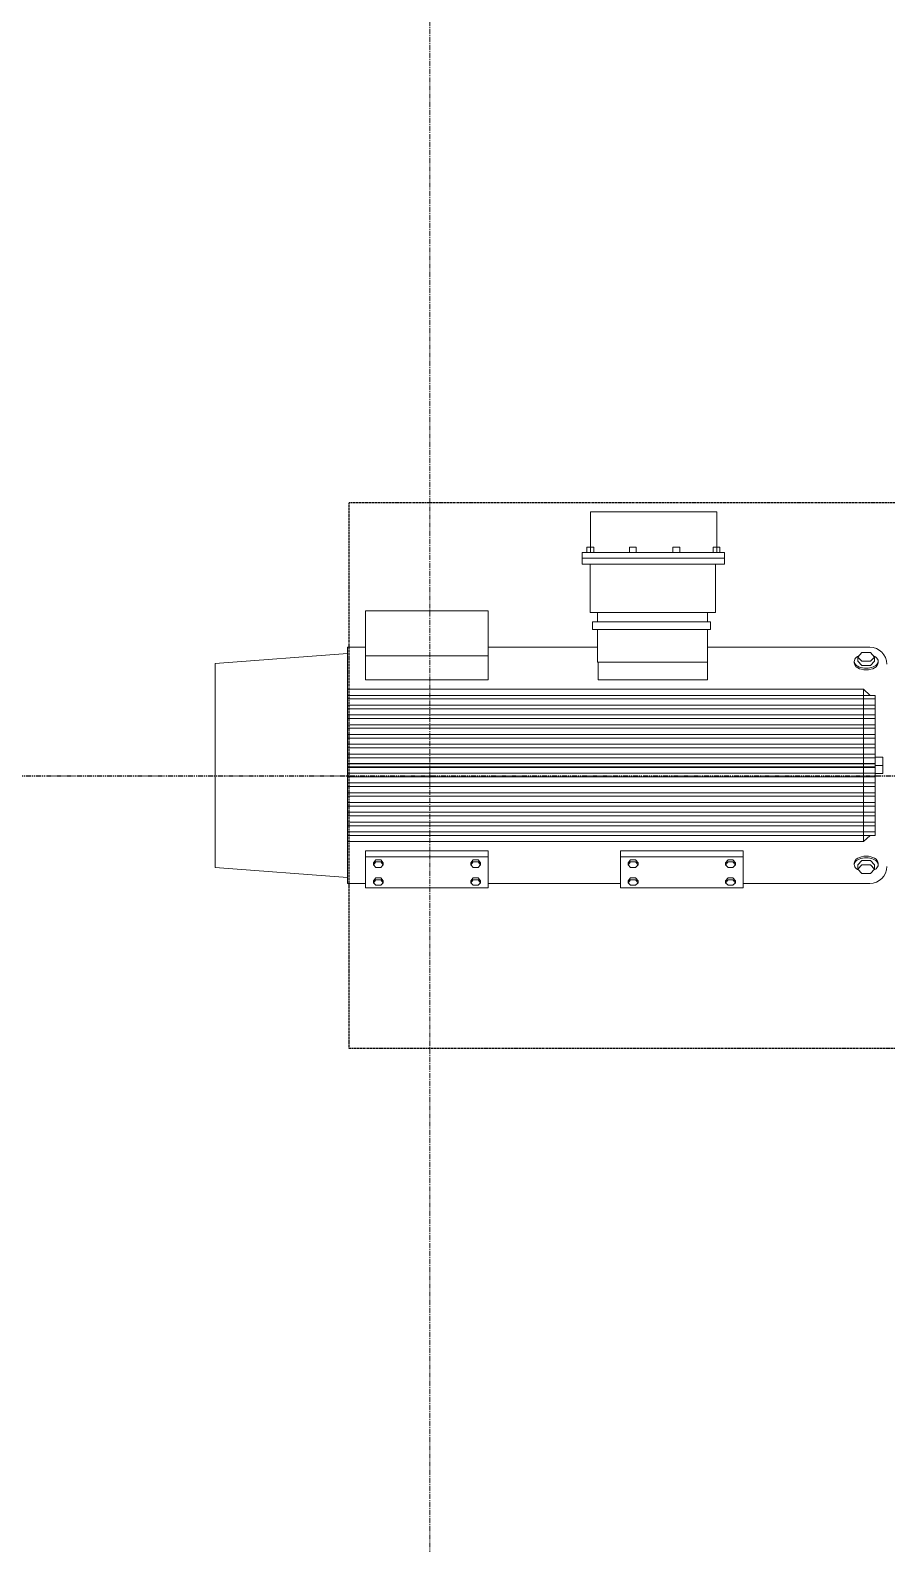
# Model space of a CAD drawing. Header units: inches. Extents: x 0 to 235202, y 0 to 361577.
# Drawn here: x 139195 to 141312, y 306778 to 310517 of the extents above; entities that cross this region are included whole.
import ezdxf

# ---------------------------------------------------------------- set-up
doc = ezdxf.new("R2010")
doc.units = ezdxf.units.IN
doc.header["$MEASUREMENT"] = 0
for name, pattern in [('CENTER', [2, 1.25, -0.25, 0.25, -0.25]), ('HIDDEN', [0.375, 0.25, -0.125]), ('PHANTOM2', [1.25, 0.625, -0.125, 0.125, -0.125, 0.125, -0.125])]:
    doc.linetypes.add(name, pattern=pattern)
doc.layers.add('.5', color=8, linetype='Continuous', lineweight=0)
doc.layers.add('DIM', color=251, linetype='Continuous', lineweight=0)

msp = doc.modelspace()

# ---------------------------------------------------------------- linework, layer by layer
at = {"layer": '.5', "color": 8, "linetype": 'CENTER', "ltscale": 10}
msp.add_line((140182.6, 294028.3), (140182.6, 325315.2), dxfattribs=at)
at = {"color": 8, "linetype": 'PHANTOM2', "ltscale": 20}
msp.add_line((151422.4, 308674.6), (124969, 308674.6), dxfattribs=at)
at = {"layer": 'DIM', "color": 8, "linetype": 'HIDDEN', "lineweight": 25, "ltscale": 10}
for p, q in [((142982.6, 309349.5), (139982.6, 309349.5)), ((139982.6, 309349.5), (139982.6, 308002)), ((139982.6, 308002), (142982.6, 308002))]:
    msp.add_line(p, q, dxfattribs=at)
at = {"layer": 'DIM', "color": 8, "linetype": 'Continuous'}
for p, q in [((140892.8, 309327.6), (140579.7, 309327.6)), ((140579.7, 309327.6), (140579.7, 309226.6)), ((140892.8, 309226.6), (140892.8, 309327.6)), ((140911.6, 309226.6), (140559.7, 309226.6)), ((140559.7, 309226.6), (140559.7, 309198.4)), ((140911.6, 309212.5), (140559.7, 309212.5)), ((140588.2, 309240.3), (140571.3, 309240.3)), ((140571.3, 309240.3), (140571.3, 309226.6)), ((140571.3, 309226.6), (140588.2, 309226.6)), ((140579.7, 309226.6), (140892.8, 309226.6)), ((140588.2, 309226.6), (140588.2, 309240.3)), ((140693, 309240.3), (140676.1, 309240.3)), ((140676.1, 309240.3), (140676.1, 309226.6)), ((140676.1, 309226.6), (140693, 309226.6)), ((140693, 309226.6), (140693, 309240.3)), ((140800.8, 309240.3), (140783.8, 309240.3)), ((140783.8, 309240.3), (140783.8, 309226.6)), ((140783.8, 309226.6), (140800.8, 309226.6)), ((140800.8, 309226.6), (140800.8, 309240.3)), ((140883, 309226.6), (140883, 309240.3)), ((140883, 309240.3), (140900, 309240.3)), ((140900, 309226.6), (140883, 309226.6)), ((140900, 309240.3), (140900, 309226.6)), ((140911.6, 309198.4), (140911.6, 309226.6)), ((140559.7, 309198.4), (140911.6, 309198.4)), ((140889.5, 309198.4), (140579.2, 309198.4)), ((140579.2, 309198.4), (140579.2, 309078.9)), ((140889.5, 309078.9), (140889.5, 309198.4)), ((140024.2, 309082.8), (140327.5, 309082.8)), ((140024.2, 308971.7), (140024.2, 309082.8)), ((140327.5, 309082.8), (140327.5, 308971.7)), ((140579.2, 309078.9), (140889.5, 309078.9)), ((140869.1, 309078.9), (140597.8, 309078.9)), ((140597.8, 309078.9), (140597.8, 309055.2)), ((140869.1, 309055.2), (140869.1, 309078.9)), ((140876.8, 309055.2), (140585.1, 309055.2)), ((140585.1, 309055.2), (140585.1, 309036.6)), ((140585.1, 309036.6), (140876.8, 309036.6)), ((140597.8, 309055.2), (140869.1, 309055.2)), ((140597.8, 308956.1), (140597.8, 309036.6)), ((140597.8, 309036.6), (140869.1, 309036.6)), ((140869.1, 309036.6), (140869.1, 308956.1)), ((140876.8, 309036.6), (140876.8, 309055.2)), ((139979, 308409), (139979, 308992.6)), ((139979, 308992.6), (140024.2, 308992.6)), ((140327.5, 308992.6), (140597.8, 308992.6)), ((141242.3, 308992.6), (140869.1, 308992.6)), ((140869.1, 308992.6), (140998.1, 308992.6)), ((141270.5, 308992.6), (141241.4, 308992.6)), ((139979, 308977.5), (139652.2, 308952.9)), ((139652.2, 308952.9), (139652.2, 308448.6)), ((140327.5, 308971.7), (140024.2, 308971.7)), ((140024.2, 308971.7), (140327.5, 308971.7)), ((140024.2, 308912), (140024.2, 308971.7)), ((140327.5, 308971.7), (140327.5, 308912)), ((140869.1, 308956.1), (140597.8, 308956.1)), ((140869.1, 308956.1), (140598.7, 308956.1)), ((140598.7, 308956.1), (140598.7, 308912)), ((140869.1, 308912), (140869.1, 308956.1)), ((141232.1, 308954.1), (141232.1, 308958)), ((141240.8, 308968.6), (141251.2, 308980)), ((141240.8, 308958), (141240.8, 308968.6)), ((141251.2, 308958.2), (141240.8, 308968.6)), ((141251.2, 308947.6), (141240.8, 308958)), ((141240.8, 308958), (141240.8, 308958)), ((141251.2, 308980), (141272, 308980)), ((141272, 308958.2), (141251.2, 308958.2)), ((141272, 308947.6), (141251.2, 308947.6)), ((141272, 308980), (141282.3, 308968.6)), ((141282.3, 308968.6), (141272, 308958.2)), ((141282.3, 308958), (141272, 308947.6)), ((141282.3, 308958), (141282.3, 308968.6)), ((141282.3, 308958), (141282.3, 308958)), ((141291.1, 308954.1), (141291.1, 308958)), ((140327.5, 308912), (140024.2, 308912)), ((140598.7, 308912), (140869.1, 308912)), ((141255.3, 308937.2), (141255.3, 308937.2)), ((141255.3, 308888.8), (139979, 308888.8)), ((141284.1, 308873.9), (139979, 308873.9)), ((141255.3, 308701.4), (141255.3, 308888.8)), ((141255.3, 308888.8), (141271.6, 308873.9)), ((141284.1, 308700.8), (141284.1, 308873.9)), ((141284.1, 308865), (139979, 308865)), ((141284.1, 308849.7), (139979, 308849.7)), ((141284.1, 308840.8), (139979, 308840.8)), ((141284.1, 308825.5), (139979, 308825.5)), ((141284.1, 308816.6), (139979, 308816.6)), ((141284.1, 308801.3), (139979, 308801.3)), ((141284.1, 308792.4), (139979, 308792.4)), ((141284.1, 308777.1), (139979, 308777.1)), ((141284.1, 308768.3), (139979, 308768.3)), ((141284.1, 308753), (139979, 308753)), ((141284.1, 308744.1), (139979, 308744.1)), ((141284.1, 308728.8), (139979, 308728.8)), ((141284.1, 308719.9), (139979, 308719.9)), ((141302.6, 308721), (141284.1, 308721)), ((141284.1, 308721), (141284.1, 308700.8)), ((141302.6, 308721), (141284.1, 308721)), ((141284.1, 308721), (141284.1, 308700.8)), ((141302.6, 308700.8), (141302.6, 308721)), ((141302.6, 308700.8), (141302.6, 308721)), ((141284.1, 308705.9), (139979, 308705.9)), ((141284.1, 308704.6), (139979, 308704.6)), ((141284.1, 308697), (139979, 308697)), ((141284.1, 308695.7), (139979, 308695.7)), ((141284.1, 308681.7), (139979, 308681.7)), ((141255.3, 308700.2), (141255.3, 308512.7)), ((141284.1, 308700.8), (141284.1, 308527.7)), ((141284.1, 308700.8), (141302.6, 308700.8)), ((141284.1, 308700.8), (141302.6, 308700.8)), ((141284.1, 308680.5), (141284.1, 308700.8)), ((141284.1, 308700.8), (141302.6, 308700.8)), ((141284.1, 308680.5), (141284.1, 308700.8)), ((141284.1, 308700.8), (141302.6, 308700.8)), ((141302.6, 308700.8), (141302.6, 308680.5)), ((141302.6, 308700.8), (141302.6, 308680.5)), ((141284.1, 308672.8), (139979, 308672.8)), ((141284.1, 308657.5), (139979, 308657.5)), ((141284.1, 308648.6), (139979, 308648.6)), ((141302.6, 308680.5), (141284.1, 308680.5)), ((141302.6, 308680.5), (141284.1, 308680.5)), ((141284.1, 308633.3), (139979, 308633.3)), ((141284.1, 308624.4), (139979, 308624.4)), ((141284.1, 308609.1), (139979, 308609.1)), ((141284.1, 308600.2), (139979, 308600.2)), ((141284.1, 308584.9), (139979, 308584.9)), ((141284.1, 308576), (139979, 308576)), ((141284.1, 308560.7), (139979, 308560.7)), ((141284.1, 308551.9), (139979, 308551.9)), ((141284.1, 308536.6), (139979, 308536.6)), ((141284.1, 308527.7), (139979, 308527.7)), ((141255.3, 308512.7), (139979, 308512.7)), ((141255.3, 308512.7), (141271.6, 308527.7)), ((140327.5, 308489.5), (140024.2, 308489.5)), ((140024.2, 308489.5), (140024.2, 308474.6)), ((140327.5, 308474.6), (140024.2, 308474.6)), ((140024.2, 308474.6), (140024.2, 308398.4)), ((140024.2, 308474.6), (140327.5, 308474.6)), ((140049.4, 308467.3), (140043.3, 308459.9)), ((140049.4, 308462.6), (140043.3, 308455.2)), ((140043.3, 308455.2), (140043.3, 308459.9)), ((140061.6, 308467.3), (140049.4, 308467.3)), ((140061.6, 308462.6), (140049.4, 308462.6)), ((140067.6, 308459.9), (140061.6, 308467.3)), ((140067.6, 308455.2), (140061.6, 308462.6)), ((140067.6, 308455.2), (140067.6, 308459.9)), ((140284, 308459.9), (140290.1, 308467.3)), ((140284, 308455.2), (140290.1, 308462.6)), ((140284, 308455.2), (140284, 308459.9)), ((140290.1, 308467.3), (140302.3, 308467.3)), ((140290.1, 308462.6), (140302.3, 308462.6)), ((140302.3, 308467.3), (140308.4, 308459.9)), ((140302.3, 308462.6), (140308.4, 308455.2)), ((140308.4, 308455.2), (140308.4, 308459.9)), ((140327.5, 308474.6), (140327.5, 308489.5)), ((140327.5, 308398.4), (140327.5, 308474.6)), ((140957.4, 308489.5), (140654.1, 308489.5)), ((140654.1, 308489.5), (140654.1, 308474.6)), ((140957.4, 308474.6), (140654.1, 308474.6)), ((140654.1, 308474.6), (140654.1, 308398.4)), ((140654.1, 308474.6), (140957.4, 308474.6)), ((140679.3, 308467.3), (140673.2, 308459.9)), ((140679.3, 308462.6), (140673.2, 308455.2)), ((140673.2, 308455.2), (140673.2, 308459.9)), ((140691.5, 308467.3), (140679.3, 308467.3)), ((140691.5, 308462.6), (140679.3, 308462.6)), ((140697.6, 308459.9), (140691.5, 308467.3)), ((140697.6, 308455.2), (140691.5, 308462.6)), ((140697.6, 308455.2), (140697.6, 308459.9)), ((140913.9, 308459.9), (140920, 308467.3)), ((140913.9, 308455.2), (140920, 308462.6)), ((140913.9, 308455.2), (140913.9, 308459.9)), ((140920, 308467.3), (140932.2, 308467.3)), ((140920, 308462.6), (140932.2, 308462.6)), ((140932.2, 308467.3), (140938.3, 308459.9)), ((140932.2, 308462.6), (140938.3, 308455.2)), ((140938.3, 308455.2), (140938.3, 308459.9)), ((140957.4, 308474.6), (140957.4, 308489.5)), ((140957.4, 308398.4), (140957.4, 308474.6)), ((141232.1, 308459.3), (141232.1, 308455.4)), ((141251.2, 308465.8), (141240.8, 308455.4)), ((141272, 308465.8), (141251.2, 308465.8)), ((141282.3, 308455.4), (141272, 308465.8)), ((141291.1, 308459.3), (141291.1, 308455.4)), ((139979, 308424), (139652.2, 308448.6)), ((140043.3, 308455.2), (140049.4, 308448.8)), ((140049.4, 308423.1), (140043.3, 308415.7)), ((140049.4, 308448.8), (140061.6, 308448.8)), ((140061.6, 308423.1), (140049.4, 308423.1)), ((140061.6, 308448.8), (140067.6, 308455.2)), ((140067.6, 308415.7), (140061.6, 308423.1)), ((140290.1, 308448.8), (140284, 308455.2)), ((140284, 308415.7), (140290.1, 308423.1)), ((140302.3, 308448.8), (140290.1, 308448.8)), ((140290.1, 308423.1), (140302.3, 308423.1)), ((140308.4, 308455.2), (140302.3, 308448.8)), ((140302.3, 308423.1), (140308.4, 308415.7)), ((140673.2, 308455.2), (140679.3, 308448.8)), ((140679.3, 308423.1), (140673.2, 308415.7)), ((140679.3, 308448.8), (140691.5, 308448.8)), ((140691.5, 308423.1), (140679.3, 308423.1)), ((140691.5, 308448.8), (140697.6, 308455.2)), ((140697.6, 308415.7), (140691.5, 308423.1)), ((140920, 308448.8), (140913.9, 308455.2)), ((140913.9, 308415.7), (140920, 308423.1)), ((140932.2, 308448.8), (140920, 308448.8)), ((140920, 308423.1), (140932.2, 308423.1)), ((140938.3, 308455.2), (140932.2, 308448.8)), ((140932.2, 308423.1), (140938.3, 308415.7)), ((141240.8, 308455.4), (141240.8, 308444.7)), ((141240.8, 308455.4), (141240.8, 308455.4)), ((141251.2, 308455.1), (141240.8, 308444.7)), ((141240.8, 308444.7), (141251.2, 308433.4)), ((141272, 308455.1), (141251.2, 308455.1)), ((141251.2, 308433.4), (141272, 308433.4)), ((141282.3, 308444.7), (141272, 308455.1)), ((141272, 308433.4), (141282.3, 308444.7)), ((141282.3, 308455.4), (141282.3, 308444.7)), ((141282.3, 308455.4), (141282.3, 308455.4)), ((140024.2, 308409), (139979, 308409)), ((140024.2, 308398.4), (140327.5, 308398.4)), ((140049.4, 308418.3), (140043.3, 308410.9)), ((140043.3, 308410.9), (140043.3, 308415.7)), ((140043.3, 308410.9), (140049.4, 308404.6)), ((140061.6, 308418.3), (140049.4, 308418.3)), ((140049.4, 308404.6), (140061.6, 308404.6)), ((140067.6, 308410.9), (140061.6, 308418.3)), ((140061.6, 308404.6), (140067.6, 308410.9)), ((140067.6, 308410.9), (140067.6, 308415.7)), ((140284, 308410.9), (140290.1, 308418.3)), ((140284, 308410.9), (140284, 308415.7)), ((140290.1, 308404.6), (140284, 308410.9)), ((140290.1, 308418.3), (140302.3, 308418.3)), ((140302.3, 308404.6), (140290.1, 308404.6)), ((140302.3, 308418.3), (140308.4, 308410.9)), ((140308.4, 308410.9), (140302.3, 308404.6)), ((140308.4, 308410.9), (140308.4, 308415.7)), ((140654.1, 308409), (140327.5, 308409)), ((140654.1, 308398.4), (140957.4, 308398.4)), ((140679.3, 308418.3), (140673.2, 308410.9)), ((140673.2, 308410.9), (140673.2, 308415.7)), ((140673.2, 308410.9), (140679.3, 308404.6)), ((140691.5, 308418.3), (140679.3, 308418.3)), ((140679.3, 308404.6), (140691.5, 308404.6)), ((140697.6, 308410.9), (140691.5, 308418.3)), ((140691.5, 308404.6), (140697.6, 308410.9)), ((140697.6, 308410.9), (140697.6, 308415.7)), ((140913.9, 308410.9), (140920, 308418.3)), ((140913.9, 308410.9), (140913.9, 308415.7)), ((140920, 308404.6), (140913.9, 308410.9)), ((140920, 308418.3), (140932.2, 308418.3)), ((140932.2, 308404.6), (140920, 308404.6)), ((140932.2, 308418.3), (140938.3, 308410.9)), ((140938.3, 308410.9), (140932.2, 308404.6)), ((140938.3, 308410.9), (140938.3, 308415.7)), ((141008, 308409), (140957.4, 308409)), ((141008, 308409), (141270.5, 308409)), ((141270.5, 308409), (141241.4, 308409))]:
    msp.add_line(p, q, dxfattribs=at)
for centre, radius, start, end in [((141270.5, 308950.7), 41.9, 0, 90), ((141301.7, 308946.1), 3.25, 359.9696, 359.9696), ((141301.7, 308455.4), 3.25, 0.0304, 0.0304), ((141270.5, 308450.9), 41.9, 270, 0)]:
    msp.add_arc(centre, radius, start, end, dxfattribs=at)
at = {"layer": 'DIM', "color": 8, "linetype": 'Continuous', "extrusion": (0, 0, -1)}
for centre, major_axis, start_param, end_param in [((141261.6, 308958), (29.5, 0), -0.915374, 4.051923), ((141261.6, 308954.1), (-29.5, 0), 3.141593, 6.283185)]:
    msp.add_ellipse(centre, major_axis=major_axis, ratio=0.58591, start_param=start_param, end_param=end_param, dxfattribs=at)
at = {"layer": 'DIM', "color": 8, "linetype": 'Continuous'}
for centre, start_param, end_param in [((141261.6, 308455.4), 2.226219, 7.193516), ((141261.6, 308459.3), 3.141593, 6.283185)]:
    msp.add_ellipse(centre, major_axis=(-29.5, 0), ratio=0.58591, start_param=start_param, end_param=end_param, dxfattribs=at)

doc.saveas('drawing.dxf')
